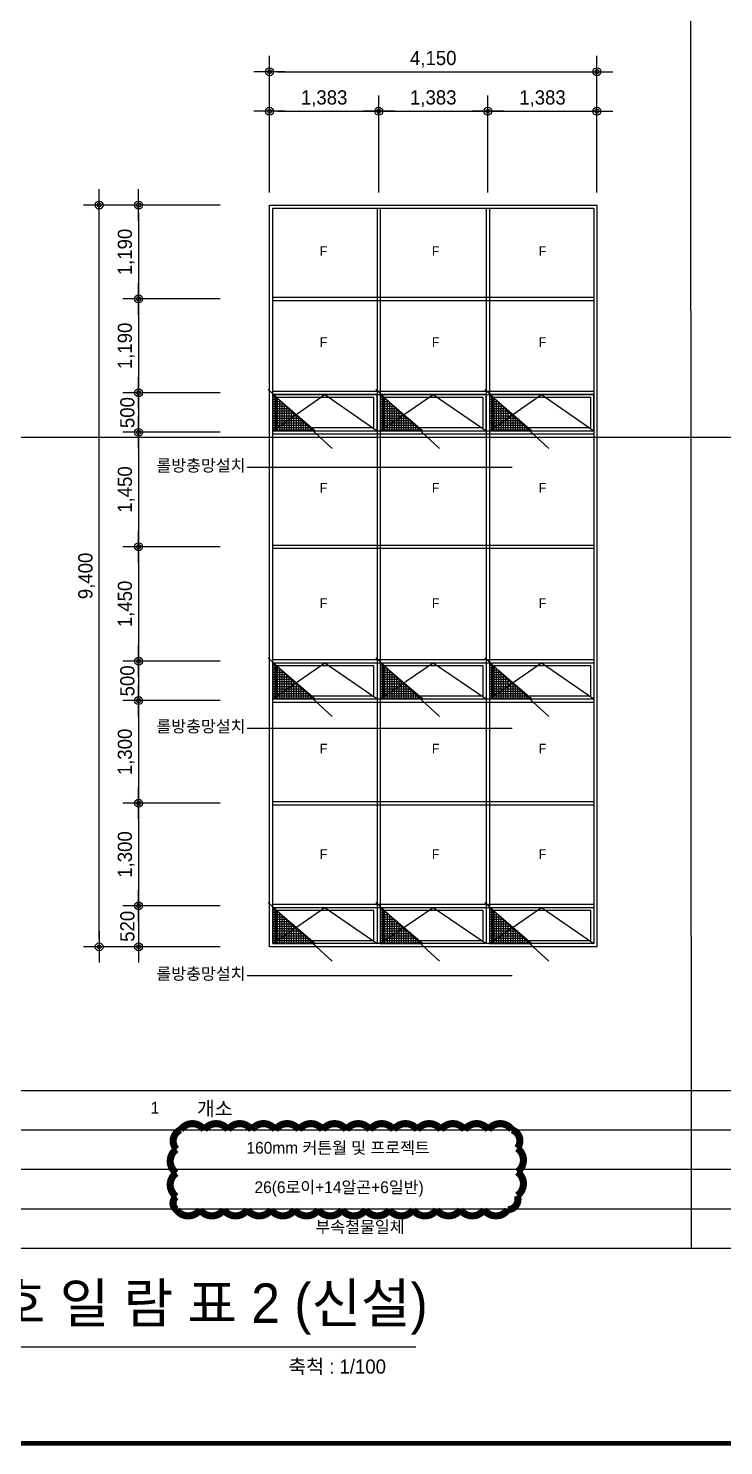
# Model space of a CAD drawing. Header units: millimetres. Extents: x 10934253 to 10976253, y -1872329 to -1812929.
# Drawn here: x 10954947 to 10963760, y -1871159 to -1853199 of the extents above; entities that cross this region are included whole.
import ezdxf
from ezdxf.enums import TextEntityAlignment as Align

# ---------------------------------------------------------------- set-up
doc = ezdxf.new("R2010")
doc.units = ezdxf.units.MM
doc.header["$LTSCALE"] = 50
doc.header["$MEASUREMENT"] = 0
doc.header["$PDSIZE"] = -10
doc.layers.get('0').update_dxf_attribs({"linetype": 'CONTINUOUS'})
doc.layers.get('Defpoints').update_dxf_attribs({"linetype": 'CONTINUOUS'})
doc.layers.add('$TD_AUDIT_GENERATED_(3A5E2)', color=2, linetype='CONTINUOUS', plot=False)
for name, color, linetype in [('$TD_AUDIT_GENERATED_(A3)', 4, 'CONTINUOUS'), ('DIM', 3, 'CONTINUOUS'), ('ELE', 6, 'CONTINUOUS'), ('HAT', 8, 'CONTINUOUS'), ('TEX', 3, 'CONTINUOUS'), ('WAL', 3, 'CONTINUOUS'), ('WID', 4, 'CONTINUOUS')]:
    doc.layers.add(name, color=color, linetype=linetype)
doc.styles.add('$TD_AUDIT_GENERATED_(3A)', font='H2GTRE.TTF')
doc.dimstyles.new('$TD_AUDIT_GENERATED_(39)', dxfattribs={"dimtxt": 2.5, "dimasz": 1, "dimexe": 2, "dimexo": 1, "dimgap": 1.2, "dimtad": 1, "dimdec": 0, "dimzin": 0, "dimdsep": 46, "dimlunit": 6, "dimtxsty": '$TD_AUDIT_GENERATED_(3A)', "dimblk": 'DIMDOT', "dimcen": 3, "dimclrd": 7, "dimclre": 7, "dimclrt": 4, "dimadec": 0, "dimazin": 0, "dimtfac": 1, "dimtdec": 0, "dimtix": 1, "dimtmove": 2, "dimatfit": 3, "dimldrblk": 'DOT', "dimfxl": 1, "dimtolj": 1, "dimtzin": 0, "dimarcsym": 0})

# ---------------------------------------------------------------- blocks, each defined once
blk = doc.blocks.new('ideco-2014v01')
at = {"layer": '$TD_AUDIT_GENERATED_(A3)', "color": 7, "const_width": 0.6}
blk.add_lwpolyline([(18, 285), (410, 285), (410, 12), (18, 12)], close=True, dxfattribs=at)
blk = doc.blocks.new('DIMDOT')
at = {"color": 0}
blk.add_line((-2, 0), (2, 0), dxfattribs=at)
for radius in [0.5, 0.25]:
    blk.add_circle((0, 0), radius, dxfattribs=at)
blk = doc.blocks.new('*D92')
at = {"layer": 'Defpoints', "color": 0}
for p in [(10955845, -1855438), (10957477, -1855438), (10957477, -1864838)]:
    blk.add_point(p, dxfattribs=at)
at = {"layer": 'DIM', "color": 7, "lineweight": -2}
for p, q in [((10957377, -1855438), (10955645, -1855438)), ((10955845, -1864738), (10955845, -1855538)), ((10957377, -1864838), (10955645, -1864838))]:
    blk.add_line(p, q, dxfattribs=at)
at = {"layer": 'DIM', "color": 7, "lineweight": -2, "xscale": 100, "yscale": 100, "zscale": 100}
for p, rotation in [((10955845, -1855438), 90), ((10955845, -1864838), 270)]:
    blk.add_blockref('DIMDOT', p, dxfattribs=dict(at, rotation=rotation))
at = {"layer": 'DIM', "color": 4, "insert": (10955687, -1860138), "char_height": 180, "attachment_point": 5, "rotation": 90, "style": '$TD_AUDIT_GENERATED_(3A)'}
blk.add_mtext('\\A1;9,400', dxfattribs=at)
blk = doc.blocks.new('_DOT')
at = {"color": 0, "linetype": 'ByBlock'}
blk.add_line((-0.5, 0), (-1, 0), dxfattribs=at)
at = {"color": 0, "linetype": 'ByBlock', "const_width": 0.5}
blk.add_lwpolyline([(-0.25, 0, 1), (0.25, 0, 1)], format="xyb", close=True, dxfattribs=at)
blk = doc.blocks.new('*D93')
at = {"layer": 'Defpoints', "color": 0}
for p in [(10962154, -1853749), (10958004, -1855381), (10962154, -1855381)]:
    blk.add_point(p, dxfattribs=at)
at = {"layer": 'DIM', "color": 7, "lineweight": -2}
for p, q in [((10958004, -1855281), (10958004, -1853549)), ((10962154, -1855281), (10962154, -1853549)), ((10958104, -1853749), (10962054, -1853749))]:
    blk.add_line(p, q, dxfattribs=at)
at = {"layer": 'DIM', "color": 7, "lineweight": -2, "xscale": 100, "yscale": 100, "zscale": 100, "rotation": 180}
blk.add_blockref('DIMDOT', (10958004, -1853749), dxfattribs=at)
at = {"layer": 'DIM', "color": 7, "lineweight": -2, "xscale": 100, "yscale": 100, "zscale": 100}
blk.add_blockref('DIMDOT', (10962154, -1853749), dxfattribs=at)
at = {"layer": 'DIM', "color": 4, "insert": (10960079, -1853591), "char_height": 180, "attachment_point": 5, "style": '$TD_AUDIT_GENERATED_(3A)'}
blk.add_mtext('\\A1;4,150', dxfattribs=at)
blk = doc.blocks.new('*D94')
at = {"layer": 'Defpoints', "color": 0}
for p in [(10959388, -1854249), (10958004, -1855381), (10959388, -1855381)]:
    blk.add_point(p, dxfattribs=at)
at = {"layer": 'DIM', "color": 7, "lineweight": -2}
for p, q in [((10958004, -1855281), (10958004, -1854049)), ((10959388, -1855281), (10959388, -1854049)), ((10958104, -1854249), (10959288, -1854249))]:
    blk.add_line(p, q, dxfattribs=at)
at = {"layer": 'DIM', "color": 7, "lineweight": -2, "xscale": 100, "yscale": 100, "zscale": 100, "rotation": 180}
blk.add_blockref('DIMDOT', (10958004, -1854249), dxfattribs=at)
at = {"layer": 'DIM', "color": 7, "lineweight": -2, "xscale": 100, "yscale": 100, "zscale": 100}
blk.add_blockref('DIMDOT', (10959388, -1854249), dxfattribs=at)
at = {"layer": 'DIM', "color": 4, "insert": (10958696, -1854091), "char_height": 180, "attachment_point": 5, "style": '$TD_AUDIT_GENERATED_(3A)'}
blk.add_mtext('\\A1;1,383', dxfattribs=at)
blk = doc.blocks.new('*D95')
at = {"layer": 'Defpoints', "color": 0}
for p in [(10960771, -1854249), (10959388, -1855381), (10960771, -1855381)]:
    blk.add_point(p, dxfattribs=at)
at = {"layer": 'DIM', "color": 7, "lineweight": -2}
for p, q in [((10959388, -1855281), (10959388, -1854049)), ((10960771, -1855281), (10960771, -1854049)), ((10959488, -1854249), (10960671, -1854249))]:
    blk.add_line(p, q, dxfattribs=at)
at = {"layer": 'DIM', "color": 7, "lineweight": -2, "xscale": 100, "yscale": 100, "zscale": 100, "rotation": 180}
blk.add_blockref('DIMDOT', (10959388, -1854249), dxfattribs=at)
at = {"layer": 'DIM', "color": 7, "lineweight": -2, "xscale": 100, "yscale": 100, "zscale": 100}
blk.add_blockref('DIMDOT', (10960771, -1854249), dxfattribs=at)
at = {"layer": 'DIM', "color": 4, "insert": (10960079, -1854091), "char_height": 180, "attachment_point": 5, "style": '$TD_AUDIT_GENERATED_(3A)'}
blk.add_mtext('\\A1;1,383', dxfattribs=at)
blk = doc.blocks.new('*D96')
at = {"layer": 'Defpoints', "color": 0}
for p in [(10962154, -1854249), (10960771, -1855381), (10962154, -1855381)]:
    blk.add_point(p, dxfattribs=at)
at = {"layer": 'DIM', "color": 7, "lineweight": -2}
for p, q in [((10960771, -1855281), (10960771, -1854049)), ((10962154, -1855281), (10962154, -1854049)), ((10960871, -1854249), (10962054, -1854249))]:
    blk.add_line(p, q, dxfattribs=at)
at = {"layer": 'DIM', "color": 7, "lineweight": -2, "xscale": 100, "yscale": 100, "zscale": 100, "rotation": 180}
blk.add_blockref('DIMDOT', (10960771, -1854249), dxfattribs=at)
at = {"layer": 'DIM', "color": 7, "lineweight": -2, "xscale": 100, "yscale": 100, "zscale": 100}
blk.add_blockref('DIMDOT', (10962154, -1854249), dxfattribs=at)
at = {"layer": 'DIM', "color": 4, "insert": (10961463, -1854091), "char_height": 180, "attachment_point": 5, "style": '$TD_AUDIT_GENERATED_(3A)'}
blk.add_mtext('\\A1;1,383', dxfattribs=at)
blk = doc.blocks.new('*D97')
at = {"layer": 'Defpoints', "color": 0}
for p in [(10957477, -1855438), (10956345, -1856628), (10957477, -1856628)]:
    blk.add_point(p, dxfattribs=at)
at = {"layer": 'DIM', "color": 7, "lineweight": -2}
for p, q in [((10957377, -1855438), (10956145, -1855438)), ((10956345, -1855538), (10956345, -1856528)), ((10957377, -1856628), (10956145, -1856628))]:
    blk.add_line(p, q, dxfattribs=at)
at = {"layer": 'DIM', "color": 7, "lineweight": -2, "xscale": 100, "yscale": 100, "zscale": 100}
for p, rotation in [((10956345, -1855438), 90), ((10956345, -1856628), 270)]:
    blk.add_blockref('DIMDOT', p, dxfattribs=dict(at, rotation=rotation))
at = {"layer": 'DIM', "color": 4, "insert": (10956187, -1856033), "char_height": 180, "attachment_point": 5, "rotation": 90, "style": '$TD_AUDIT_GENERATED_(3A)'}
blk.add_mtext('\\A1;1,190', dxfattribs=at)
blk = doc.blocks.new('*D98')
at = {"layer": 'Defpoints', "color": 0}
for p in [(10957477, -1856628), (10956345, -1857818), (10957477, -1857818)]:
    blk.add_point(p, dxfattribs=at)
at = {"layer": 'DIM', "color": 7, "lineweight": -2}
for p, q in [((10957377, -1856628), (10956145, -1856628)), ((10956345, -1856728), (10956345, -1857718)), ((10957377, -1857818), (10956145, -1857818))]:
    blk.add_line(p, q, dxfattribs=at)
at = {"layer": 'DIM', "color": 7, "lineweight": -2, "xscale": 100, "yscale": 100, "zscale": 100}
for p, rotation in [((10956345, -1856628), 90), ((10956345, -1857818), 270)]:
    blk.add_blockref('DIMDOT', p, dxfattribs=dict(at, rotation=rotation))
at = {"layer": 'DIM', "color": 4, "insert": (10956187, -1857223), "char_height": 180, "attachment_point": 5, "rotation": 90, "style": '$TD_AUDIT_GENERATED_(3A)'}
blk.add_mtext('\\A1;1,190', dxfattribs=at)
blk = doc.blocks.new('*D99')
at = {"layer": 'Defpoints', "color": 0}
for p in [(10957477, -1857818), (10956345, -1858318), (10957477, -1858318)]:
    blk.add_point(p, dxfattribs=at)
at = {"layer": 'DIM', "color": 7, "lineweight": -2}
for p, q in [((10957377, -1857818), (10956145, -1857818)), ((10956345, -1857918), (10956345, -1858218)), ((10957377, -1858318), (10956145, -1858318))]:
    blk.add_line(p, q, dxfattribs=at)
at = {"layer": 'DIM', "color": 7, "lineweight": -2, "xscale": 100, "yscale": 100, "zscale": 100}
for p, rotation in [((10956345, -1857818), 90), ((10956345, -1858318), 270)]:
    blk.add_blockref('DIMDOT', p, dxfattribs=dict(at, rotation=rotation))
at = {"layer": 'DIM', "color": 4, "insert": (10956203, -1858068), "char_height": 180, "attachment_point": 5, "rotation": 90, "style": '$TD_AUDIT_GENERATED_(3A)'}
blk.add_mtext('\\A1;500', dxfattribs=at)
blk = doc.blocks.new('*D100')
at = {"layer": 'Defpoints', "color": 0}
for p in [(10957477, -1858318), (10956345, -1859768), (10957477, -1859768)]:
    blk.add_point(p, dxfattribs=at)
at = {"layer": 'DIM', "color": 7, "lineweight": -2}
for p, q in [((10957377, -1858318), (10956145, -1858318)), ((10956345, -1858418), (10956345, -1859668)), ((10957377, -1859768), (10956145, -1859768))]:
    blk.add_line(p, q, dxfattribs=at)
at = {"layer": 'DIM', "color": 7, "lineweight": -2, "xscale": 100, "yscale": 100, "zscale": 100}
for p, rotation in [((10956345, -1858318), 90), ((10956345, -1859768), 270)]:
    blk.add_blockref('DIMDOT', p, dxfattribs=dict(at, rotation=rotation))
at = {"layer": 'DIM', "color": 4, "insert": (10956187, -1859043), "char_height": 180, "attachment_point": 5, "rotation": 90, "style": '$TD_AUDIT_GENERATED_(3A)'}
blk.add_mtext('\\A1;1,450', dxfattribs=at)
blk = doc.blocks.new('*D101')
at = {"layer": 'Defpoints', "color": 0}
for p in [(10957477, -1859768), (10956345, -1861218), (10957477, -1861218)]:
    blk.add_point(p, dxfattribs=at)
at = {"layer": 'DIM', "color": 7, "lineweight": -2}
for p, q in [((10957377, -1859768), (10956145, -1859768)), ((10956345, -1859868), (10956345, -1861118)), ((10957377, -1861218), (10956145, -1861218))]:
    blk.add_line(p, q, dxfattribs=at)
at = {"layer": 'DIM', "color": 7, "lineweight": -2, "xscale": 100, "yscale": 100, "zscale": 100}
for p, rotation in [((10956345, -1859768), 90), ((10956345, -1861218), 270)]:
    blk.add_blockref('DIMDOT', p, dxfattribs=dict(at, rotation=rotation))
at = {"layer": 'DIM', "color": 4, "insert": (10956187, -1860493), "char_height": 180, "attachment_point": 5, "rotation": 90, "style": '$TD_AUDIT_GENERATED_(3A)'}
blk.add_mtext('\\A1;1,450', dxfattribs=at)
blk = doc.blocks.new('*D102')
at = {"layer": 'Defpoints', "color": 0}
for p in [(10957477, -1861218), (10956345, -1861718), (10957477, -1861718)]:
    blk.add_point(p, dxfattribs=at)
at = {"layer": 'DIM', "color": 7, "lineweight": -2}
for p, q in [((10957377, -1861218), (10956145, -1861218)), ((10956345, -1861318), (10956345, -1861618)), ((10957377, -1861718), (10956145, -1861718))]:
    blk.add_line(p, q, dxfattribs=at)
at = {"layer": 'DIM', "color": 7, "lineweight": -2, "xscale": 100, "yscale": 100, "zscale": 100}
for p, rotation in [((10956345, -1861218), 90), ((10956345, -1861718), 270)]:
    blk.add_blockref('DIMDOT', p, dxfattribs=dict(at, rotation=rotation))
at = {"layer": 'DIM', "color": 4, "insert": (10956203, -1861468), "char_height": 180, "attachment_point": 5, "rotation": 90, "style": '$TD_AUDIT_GENERATED_(3A)'}
blk.add_mtext('\\A1;500', dxfattribs=at)
blk = doc.blocks.new('*D103')
at = {"layer": 'Defpoints', "color": 0}
for p in [(10957477, -1861718), (10956345, -1863018), (10957477, -1863018)]:
    blk.add_point(p, dxfattribs=at)
at = {"layer": 'DIM', "color": 7, "lineweight": -2}
for p, q in [((10957377, -1861718), (10956145, -1861718)), ((10956345, -1861818), (10956345, -1862918)), ((10957377, -1863018), (10956145, -1863018))]:
    blk.add_line(p, q, dxfattribs=at)
at = {"layer": 'DIM', "color": 7, "lineweight": -2, "xscale": 100, "yscale": 100, "zscale": 100}
for p, rotation in [((10956345, -1861718), 90), ((10956345, -1863018), 270)]:
    blk.add_blockref('DIMDOT', p, dxfattribs=dict(at, rotation=rotation))
at = {"layer": 'DIM', "color": 4, "insert": (10956187, -1862368), "char_height": 180, "attachment_point": 5, "rotation": 90, "style": '$TD_AUDIT_GENERATED_(3A)'}
blk.add_mtext('\\A1;1,300', dxfattribs=at)
blk = doc.blocks.new('*D104')
at = {"layer": 'Defpoints', "color": 0}
for p in [(10957477, -1863018), (10956345, -1864318), (10957477, -1864318)]:
    blk.add_point(p, dxfattribs=at)
at = {"layer": 'DIM', "color": 7, "lineweight": -2}
for p, q in [((10957377, -1863018), (10956145, -1863018)), ((10956345, -1863118), (10956345, -1864218)), ((10957377, -1864318), (10956145, -1864318))]:
    blk.add_line(p, q, dxfattribs=at)
at = {"layer": 'DIM', "color": 7, "lineweight": -2, "xscale": 100, "yscale": 100, "zscale": 100}
for p, rotation in [((10956345, -1863018), 90), ((10956345, -1864318), 270)]:
    blk.add_blockref('DIMDOT', p, dxfattribs=dict(at, rotation=rotation))
at = {"layer": 'DIM', "color": 4, "insert": (10956187, -1863668), "char_height": 180, "attachment_point": 5, "rotation": 90, "style": '$TD_AUDIT_GENERATED_(3A)'}
blk.add_mtext('\\A1;1,300', dxfattribs=at)
blk = doc.blocks.new('*D105')
at = {"layer": 'Defpoints', "color": 0}
for p in [(10957477, -1864318), (10956345, -1864838), (10957477, -1864838)]:
    blk.add_point(p, dxfattribs=at)
at = {"layer": 'DIM', "color": 7, "lineweight": -2}
for p, q in [((10957377, -1864318), (10956145, -1864318)), ((10956345, -1864418), (10956345, -1864738)), ((10957377, -1864838), (10956145, -1864838))]:
    blk.add_line(p, q, dxfattribs=at)
at = {"layer": 'DIM', "color": 7, "lineweight": -2, "xscale": 100, "yscale": 100, "zscale": 100}
for p, rotation in [((10956345, -1864318), 90), ((10956345, -1864838), 270)]:
    blk.add_blockref('DIMDOT', p, dxfattribs=dict(at, rotation=rotation))
at = {"layer": 'DIM', "color": 4, "insert": (10956203, -1864578), "char_height": 180, "attachment_point": 5, "rotation": 90, "style": '$TD_AUDIT_GENERATED_(3A)'}
blk.add_mtext('\\A1;520', dxfattribs=at)

msp = doc.modelspace()

# ---------------------------------------------------------------- hatches: boundary and pattern name
at = {"layer": 'HAT'}
h = msp.add_hatch(dxfattribs=at)
h.set_pattern_fill('_USER', color=256, scale=30, style=0, double=1, pattern_type=0)
h.set_pattern_definition([(0, (16773.962, -39087.375), (0, 30), []), (90, (16773.962, -39087.375), (-30, 2e-15), [])])
h.paths.add_polyline_path([(10958578.8, -1858297.5), (10958044.4, -1857837.5), (10958044.4, -1858297.5)])
h = msp.add_hatch(dxfattribs=at)
h.set_pattern_fill('_USER', color=256, scale=30, style=0, double=1, pattern_type=0)
h.set_pattern_definition([(0, (18137.295, -39087.375), (0, 30), []), (90, (18137.295, -39087.375), (-30, 2e-15), [])])
h.paths.add_polyline_path([(10959942.1, -1858297.5), (10959407.8, -1857837.5), (10959407.8, -1858297.5)])
h = msp.add_hatch(dxfattribs=at)
h.set_pattern_fill('_USER', color=256, scale=30, style=0, double=1, pattern_type=0)
h.set_pattern_definition([(0, (19520.628, -39087.375), (0, 30), []), (90, (19520.628, -39087.375), (-30, 2e-15), [])])
h.paths.add_polyline_path([(10961325.4, -1858297.5), (10960791.1, -1857837.5), (10960791.1, -1858297.5)])
h = msp.add_hatch(dxfattribs=at)
h.set_pattern_fill('_USER', color=256, scale=30, style=0, double=1, pattern_type=0)
h.set_pattern_definition([(0, (16773.962, -42487.375), (0, 30), []), (90, (16773.962, -42487.375), (-30, 2e-15), [])])
h.paths.add_polyline_path([(10958578.8, -1861697.5), (10958044.4, -1861237.5), (10958044.4, -1861697.5)])
h = msp.add_hatch(dxfattribs=at)
h.set_pattern_fill('_USER', color=256, scale=30, style=0, double=1, pattern_type=0)
h.set_pattern_definition([(0, (18137.295, -42487.375), (0, 30), []), (90, (18137.295, -42487.375), (-30, 2e-15), [])])
h.paths.add_polyline_path([(10959942.1, -1861697.5), (10959407.8, -1861237.5), (10959407.8, -1861697.5)])
h = msp.add_hatch(dxfattribs=at)
h.set_pattern_fill('_USER', color=256, scale=30, style=0, double=1, pattern_type=0)
h.set_pattern_definition([(0, (19520.628, -42487.375), (0, 30), []), (90, (19520.628, -42487.375), (-30, 2e-15), [])])
h.paths.add_polyline_path([(10961325.4, -1861697.5), (10960791.1, -1861237.5), (10960791.1, -1861697.5)])
h = msp.add_hatch(dxfattribs=at)
h.set_pattern_fill('_USER', color=256, scale=30, style=0, double=1, pattern_type=0)
h.set_pattern_definition([(0, (16773.962, -45587.425), (0, 30), []), (90, (16773.962, -45587.425), (-30, 2e-15), [])])
h.paths.add_polyline_path([(10958578.8, -1864797.6), (10958044.4, -1864337.6), (10958044.4, -1864797.6)])
h = msp.add_hatch(dxfattribs=at)
h.set_pattern_fill('_USER', color=256, scale=30, style=0, double=1, pattern_type=0)
h.set_pattern_definition([(0, (18137.295, -45587.425), (0, 30), []), (90, (18137.295, -45587.425), (-30, 2e-15), [])])
h.paths.add_polyline_path([(10959942.1, -1864797.6), (10959407.8, -1864337.6), (10959407.8, -1864797.6)])
h = msp.add_hatch(dxfattribs=at)
h.set_pattern_fill('_USER', color=256, scale=30, style=0, double=1, pattern_type=0)
h.set_pattern_definition([(0, (19520.628, -45587.425), (0, 30), []), (90, (19520.628, -45587.425), (-30, 2e-15), [])])
h.paths.add_polyline_path([(10961325.4, -1864797.6), (10960791.1, -1864337.6), (10960791.1, -1864797.6)])

# ---------------------------------------------------------------- linework, layer by layer
at = {"layer": '$TD_AUDIT_GENERATED_(3A5E2)', "const_width": 90}
msp.add_lwpolyline([(10956823.5, -1868169.5, 0.5205671), (10957123.5, -1868169.5, 0.5205671), (10957423.5, -1868169.5, 0.5205671), (10957723.5, -1868169.5, 0.5205671), (10958023.5, -1868169.5, 0.5205671), (10958323.5, -1868169.5, 0.5205671), (10958623.5, -1868169.5, 0.5205671), (10958923.5, -1868169.5, 0.5205671), (10959223.5, -1868169.5, 0.5205671), (10959523.5, -1868169.5, 0.5205671), (10959823.5, -1868169.5, 0.5205671), (10960123.5, -1868169.5, 0.5205671), (10960423.5, -1868169.5, 0.5205671), (10960723.5, -1868169.5, 0.5205671), (10961023.5, -1868169.5, 0.5205671), (10961144, -1867990, 0.5205671), (10961144, -1867690, 0.5205671), (10961144, -1867390, 0.5205671), (10961077.1, -1867156.8, 0.5205671), (10960777.1, -1867156.8, 0.5205671), (10960477.1, -1867156.8, 0.5205671), (10960177.1, -1867156.8, 0.5205671), (10959877.1, -1867156.8, 0.5205671), (10959577.1, -1867156.8, 0.5205671), (10959277.1, -1867156.8, 0.5205671), (10958977.1, -1867156.8, 0.5205671), (10958677.1, -1867156.8, 0.5205671), (10958377.1, -1867156.8, 0.5205671), (10958077.1, -1867156.8, 0.5205671), (10957777.1, -1867156.8, 0.5205671), (10957477.1, -1867156.8, 0.5205671), (10957177.1, -1867156.8, 0.5205671), (10956877.1, -1867156.8, 0.5205671), (10956823.5, -1867403.3, 0.5205671), (10956823.5, -1867703.3, 0.5205671), (10956823.5, -1868003.3, 0.5205671)], format="xyb", close=True, dxfattribs=at)
msp.add_line((10936053.1, -1868656.1), (10971753.1, -1868656.1))
at = {"layer": 'DIM'}
for p, q in [((10959367.8, -1855477.6), (10959367.8, -1864797.6)), ((10959407.8, -1855477.6), (10959407.8, -1864797.6)), ((10960751.1, -1855477.6), (10960751.1, -1864797.6)), ((10960791.1, -1855477.6), (10960791.1, -1864797.6))]:
    msp.add_line(p, q, dxfattribs=at)
at = {"layer": 'DIM', "linetype": 'Continuous'}
msp.add_line((10951677, -1869907.8), (10959859.6, -1869907.8), dxfattribs=at)
at = {"layer": 'DIM'}
for points in [[(10958271.7, -1858190.9, 0, 50, 0), (10958271.7, -1858340.9, 0, 0, 0), (10958271.7, -1858765.7, 0, 0, 0)], [(10959749.6, -1858190.9, 0, 50, 0), (10959749.6, -1858340.9, 0, 0, 0), (10959749.6, -1858765.7, 0, 0, 0)], [(10961080.4, -1858190.9, 0, 50, 0), (10961080.4, -1858340.9, 0, 0, 0), (10961080.4, -1858765.7, 0, 0, 0)], [(10958271.7, -1861496.4, 0, 50, 0), (10958271.7, -1861646.4, 0, 0, 0), (10958271.7, -1862071.2, 0, 0, 0)], [(10959749.6, -1861496.4, 0, 50, 0), (10959749.6, -1861646.4, 0, 0, 0), (10959749.6, -1862071.2, 0, 0, 0)], [(10961080.4, -1861496.4, 0, 50, 0), (10961080.4, -1861646.4, 0, 0, 0), (10961080.4, -1862071.2, 0, 0, 0)], [(10958271.7, -1864631.2, 0, 50, 0), (10958271.7, -1864781.2, 0, 0, 0), (10958271.7, -1865205.9, 0, 0, 0)], [(10959749.6, -1864631.2, 0, 50, 0), (10959749.6, -1864781.2, 0, 0, 0), (10959749.6, -1865205.9, 0, 0, 0)], [(10961080.4, -1864631.2, 0, 50, 0), (10961080.4, -1864781.2, 0, 0, 0), (10961080.4, -1865205.9, 0, 0, 0)]]:
    msp.add_lwpolyline(points, format="xyseb", dxfattribs=at)
for points in [[(10961080.4, -1858765.7), (10957721.9, -1858765.7)], [(10961080.4, -1862071.2), (10957721.9, -1862071.2)], [(10961080.4, -1865205.9), (10957721.9, -1865205.9)]]:
    msp.add_lwpolyline(points, dxfattribs=at)
at = {"layer": 'ELE', "color": 3}
msp.add_line((10963350.2, -1868659.1), (10963341.3, -1843832.2), dxfattribs=at)
at = {"layer": 'ELE'}
for p, q in [((10936050.2, -1858380.4), (10971750.2, -1858381.7)), ((10936047.2, -1866656.1), (10971747.2, -1866657.4)), ((10936053.1, -1867156.1), (10971753.1, -1867157.4)), ((10936053.1, -1867656.1), (10971753.1, -1867657.4)), ((10936053.1, -1868156.1), (10971753.1, -1868157.4))]:
    msp.add_line(p, q, dxfattribs=at)
at = {"layer": 'WAL'}
for p, q in [((10957986, -1857777.6), (10958797, -1858521.2)), ((10959349.4, -1857777.6), (10960160.3, -1858521.2)), ((10960732.7, -1857777.6), (10961543.7, -1858521.2)), ((10957986, -1861177.6), (10958797, -1861921.2)), ((10959349.4, -1861177.6), (10960160.3, -1861921.2)), ((10960732.7, -1861177.6), (10961543.7, -1861921.2)), ((10957986, -1864277.7), (10958797, -1865021.3)), ((10959349.4, -1864277.7), (10960160.3, -1865021.3)), ((10960732.7, -1864277.7), (10961543.7, -1865021.3))]:
    msp.add_line(p, q, dxfattribs=at)
for points in [[(10958044.4, -1857837.5), (10958044.4, -1858297.5), (10958578.8, -1858297.5)], [(10959407.8, -1857837.5), (10959407.8, -1858297.5), (10959942.1, -1858297.5)], [(10960791.1, -1857837.5), (10960791.1, -1858297.5), (10961325.4, -1858297.5)], [(10958044.4, -1861237.5), (10958044.4, -1861697.5), (10958578.8, -1861697.5)], [(10959407.8, -1861237.5), (10959407.8, -1861697.5), (10959942.1, -1861697.5)], [(10960791.1, -1861237.5), (10960791.1, -1861697.5), (10961325.4, -1861697.5)], [(10958044.4, -1864337.6), (10958044.4, -1864797.6), (10958578.8, -1864797.6)], [(10959407.8, -1864337.6), (10959407.8, -1864797.6), (10959942.1, -1864797.6)], [(10960791.1, -1864337.6), (10960791.1, -1864797.6), (10961325.4, -1864797.6)]]:
    msp.add_lwpolyline(points, close=True, dxfattribs=at)
at = {"layer": 'WID'}
for p, q in [((10958044.4, -1856607.5), (10962114.4, -1856607.5)), ((10958044.4, -1856647.5), (10962114.4, -1856647.5)), ((10958044.4, -1857797.5), (10962114.4, -1857797.5)), ((10958044.4, -1857837.5), (10962114.4, -1857837.5)), ((10958044.4, -1858297.5), (10962114.4, -1858297.5)), ((10958044.4, -1858337.5), (10962114.4, -1858337.5)), ((10958044.4, -1859747.5), (10962114.4, -1859747.5)), ((10958044.4, -1859787.5), (10962114.4, -1859787.5)), ((10958044.4, -1861197.5), (10962114.4, -1861197.5)), ((10958044.4, -1861237.5), (10962114.4, -1861237.5)), ((10958044.4, -1861697.5), (10962114.4, -1861697.5)), ((10958044.4, -1861737.5), (10962114.4, -1861737.5)), ((10958044.4, -1862997.6), (10962114.4, -1862997.6)), ((10958044.4, -1863037.6), (10962114.4, -1863037.6)), ((10958044.4, -1864297.6), (10962114.4, -1864297.6)), ((10958044.4, -1864337.6), (10962114.4, -1864337.6))]:
    msp.add_line(p, q, dxfattribs=at)
for points in [[(10958004.4, -1855437.6), (10962154.4, -1855437.6), (10962154.4, -1864837.6), (10958004.4, -1864837.6)], [(10958044.4, -1855477.6), (10962114.4, -1855477.6), (10962114.4, -1864797.6), (10958044.4, -1864797.6)], [(10959367.8, -1857837.5), (10958044.4, -1857837.5), (10958044.4, -1858297.5), (10959367.8, -1858297.5)], [(10959327.8, -1857877.5), (10958084.4, -1857877.5), (10958084.4, -1858257.5), (10959327.8, -1858257.5)], [(10960751.1, -1857837.5), (10959407.8, -1857837.5), (10959407.8, -1858297.5), (10960751.1, -1858297.5)], [(10960711.1, -1857877.5), (10959447.8, -1857877.5), (10959447.8, -1858257.5), (10960711.1, -1858257.5)], [(10962114.4, -1857837.5), (10960791.1, -1857837.5), (10960791.1, -1858297.5), (10962114.4, -1858297.5)], [(10962074.4, -1857877.5), (10960831.1, -1857877.5), (10960831.1, -1858257.5), (10962074.4, -1858257.5)], [(10959327.8, -1861277.5), (10958084.4, -1861277.5), (10958084.4, -1861657.5), (10959327.8, -1861657.5)], [(10960711.1, -1861277.5), (10959447.8, -1861277.5), (10959447.8, -1861657.5), (10960711.1, -1861657.5)], [(10962074.4, -1861277.5), (10960831.1, -1861277.5), (10960831.1, -1861657.5), (10962074.4, -1861657.5)], [(10959327.8, -1864377.6), (10958084.4, -1864377.6), (10958084.4, -1864757.6), (10959327.8, -1864757.6)], [(10960711.1, -1864377.6), (10959447.8, -1864377.6), (10959447.8, -1864757.6), (10960711.1, -1864757.6)], [(10962074.4, -1864377.6), (10960831.1, -1864377.6), (10960831.1, -1864757.6), (10962074.4, -1864757.6)]]:
    msp.add_lwpolyline(points, close=True, dxfattribs=at)
at = {"layer": 'WID', "color": 1}
for points in [[(10958044.4, -1858297.5), (10958706.1, -1857837.5), (10959367.8, -1858297.5)], [(10959407.8, -1858297.5), (10960079.4, -1857837.5), (10960751.1, -1858297.5)], [(10960791.1, -1858297.5), (10961452.8, -1857837.5), (10962114.4, -1858297.5)], [(10958044.4, -1861697.5), (10958706.1, -1861237.5), (10959367.8, -1861697.5)], [(10959407.8, -1861697.5), (10960079.4, -1861237.5), (10960751.1, -1861697.5)], [(10960791.1, -1861697.5), (10961452.8, -1861237.5), (10962114.4, -1861697.5)], [(10958044.4, -1864797.6), (10958706.1, -1864337.6), (10959367.8, -1864797.6)], [(10959407.8, -1864797.6), (10960079.4, -1864337.6), (10960751.1, -1864797.6)], [(10960791.1, -1864797.6), (10961452.8, -1864337.6), (10962114.4, -1864797.6)]]:
    msp.add_lwpolyline(points, dxfattribs=at)

# ---------------------------------------------------------------- block references
at = {"xscale": 99.99999999999997, "yscale": 99.99999999999997, "zscale": 99.99999999999997}
msp.add_blockref('ideco-2014v01', (10934253.1, -1872329.1), dxfattribs=at)

# ---------------------------------------------------------------- texts
at = {"layer": 'TEX', "style": '$TD_AUDIT_GENERATED_(3A)'}
for p in [(10958689.1, -1856020.8), (10960109.9, -1856020.8), (10961464.2, -1856020.8), (10958689.1, -1857175), (10960109.9, -1857175), (10961464.2, -1857175), (10958689.1, -1859020.8), (10960109.9, -1859020.8), (10961464.2, -1859020.8), (10958689.1, -1860482.3), (10960109.9, -1860482.3), (10961464.2, -1860482.3), (10958689.1, -1862325.1), (10960109.9, -1862325.1), (10961464.2, -1862325.1), (10958689.1, -1863663.6), (10960109.9, -1863663.6), (10961464.2, -1863663.6)]:
    msp.add_text('F', height=120, dxfattribs=at).set_placement(p, align=Align.MIDDLE)
for s, height, p in [('\\M+3B7D1\\M+3B9E6\\M+3C3E6\\M+3B8C1\\M+3BCB3\\M+3C4A1', 150, (10957135.2, -1858738.5)), ('\\M+3B7D1\\M+3B9E6\\M+3C3E6\\M+3B8C1\\M+3BCB3\\M+3C4A1', 150, (10957135.2, -1862044)), ('\\M+3B7D1\\M+3B9E6\\M+3C3E6\\M+3B8C1\\M+3BCB3\\M+3C4A1', 150, (10957135.2, -1865178.8)), ('\\M+3B0B3\\M+3BCD2', 180, (10957309.9, -1866887.7)), ('1', 150, (10956551.4, -1866876.2)), ('160mm \\M+3C4BF\\M+3C6B0\\M+3BFF9 \\M+3B9D7 \\M+3C7C1\\M+3B7CE\\M+3C1A7\\M+3C6AE', 150, (10958873.7, -1867384.5)), ('26(6\\M+3B7CE\\M+3C0CC+14\\M+3BECB\\M+3B0EF+6\\M+3C0CF\\M+3B9DD)', 150, (10958885.9, -1867884.5)), ('\\M+3BACE\\M+3BCD3\\M+3C3B6\\M+3B9B0\\M+3C0CF\\M+3C3BC', 150, (10959150.8, -1868387.5))]:
    msp.add_text(s, height=height, dxfattribs=at).set_placement(p, align=Align.MIDDLE_CENTER)
at = {"layer": 'TEX', "linetype": 'Continuous', "style": '$TD_AUDIT_GENERATED_(3A)'}
for s, height, p in [('\\M+3C3A2 \\M+3C8A3 \\M+3C0CF \\M+3B6F7 \\M+3C7A5 2 (\\M+3BDC5\\M+3BCB3)', 500, (10953726.5, -1869603)), ('\\M+3C3E0\\M+3C3B4 : 1/100', 180, (10958242.7, -1870246.3))]:
    msp.add_text(s, height=height, dxfattribs=at).set_placement(p)

# ---------------------------------------------------------------- dimensions: what is measured, and where the dimension line sits
at = {"layer": 'DIM'}
for base, p1, p2, angle, picture, middle in [((10962154.4, -1853748.8), (10958004.4, -1855380.9), (10962154.4, -1855380.9), 180, '*D93', (10960079.4, -1853590.8)), ((10959387.8, -1854248.8), (10958004.4, -1855380.9), (10959387.8, -1855380.9), 180, '*D94', (10958696.1, -1854090.8)), ((10960771.1, -1854248.8), (10959387.8, -1855380.9), (10960771.1, -1855380.9), 180, '*D95', (10960079.4, -1854090.8)), ((10962154.4, -1854248.8), (10960771.1, -1855380.9), (10962154.4, -1855380.9), 180, '*D96', (10961462.8, -1854090.8)), ((10955845.4, -1855437.6), (10957477.4, -1864837.6), (10957477.4, -1855437.6), 270, '*D92', (10955687.4, -1860137.6)), ((10956345.4, -1856627.5), (10957477.4, -1855437.6), (10957477.4, -1856627.5), 90, '*D97', (10956187.4, -1856032.5)), ((10956345.4, -1857817.5), (10957477.4, -1856627.5), (10957477.4, -1857817.5), 90, '*D98', (10956187.4, -1857222.5)), ((10956345.4, -1858317.5), (10957477.4, -1857817.5), (10957477.4, -1858317.5), 90, '*D99', (10956203, -1858067.5)), ((10956345.4, -1859767.5), (10957477.4, -1858317.5), (10957477.4, -1859767.5), 90, '*D100', (10956187.4, -1859042.5)), ((10956345.4, -1861217.5), (10957477.4, -1859767.5), (10957477.4, -1861217.5), 90, '*D101', (10956187.4, -1860492.5)), ((10956345.4, -1861717.5), (10957477.4, -1861217.5), (10957477.4, -1861717.5), 90, '*D102', (10956203, -1861467.5)), ((10956345.4, -1863017.6), (10957477.4, -1861717.5), (10957477.4, -1863017.6), 90, '*D103', (10956187.4, -1862367.5)), ((10956345.4, -1864317.6), (10957477.4, -1863017.6), (10957477.4, -1864317.6), 90, '*D104', (10956187.4, -1863667.6)), ((10956345.4, -1864837.6), (10957477.4, -1864317.6), (10957477.4, -1864837.6), 90, '*D105', (10956202.9, -1864577.6))]:
    dim = msp.add_linear_dim(base=base, p1=p1, p2=p2, angle=angle, dimstyle='$TD_AUDIT_GENERATED_(39)', override={"dimscale": 100, "dimtxt": 1.8, "dimgap": 0.5}, dxfattribs=at)
    dim.commit()
    dim.dimension.update_dxf_attribs({"geometry": picture, "text_midpoint": middle})

doc.saveas('drawing.dxf')
